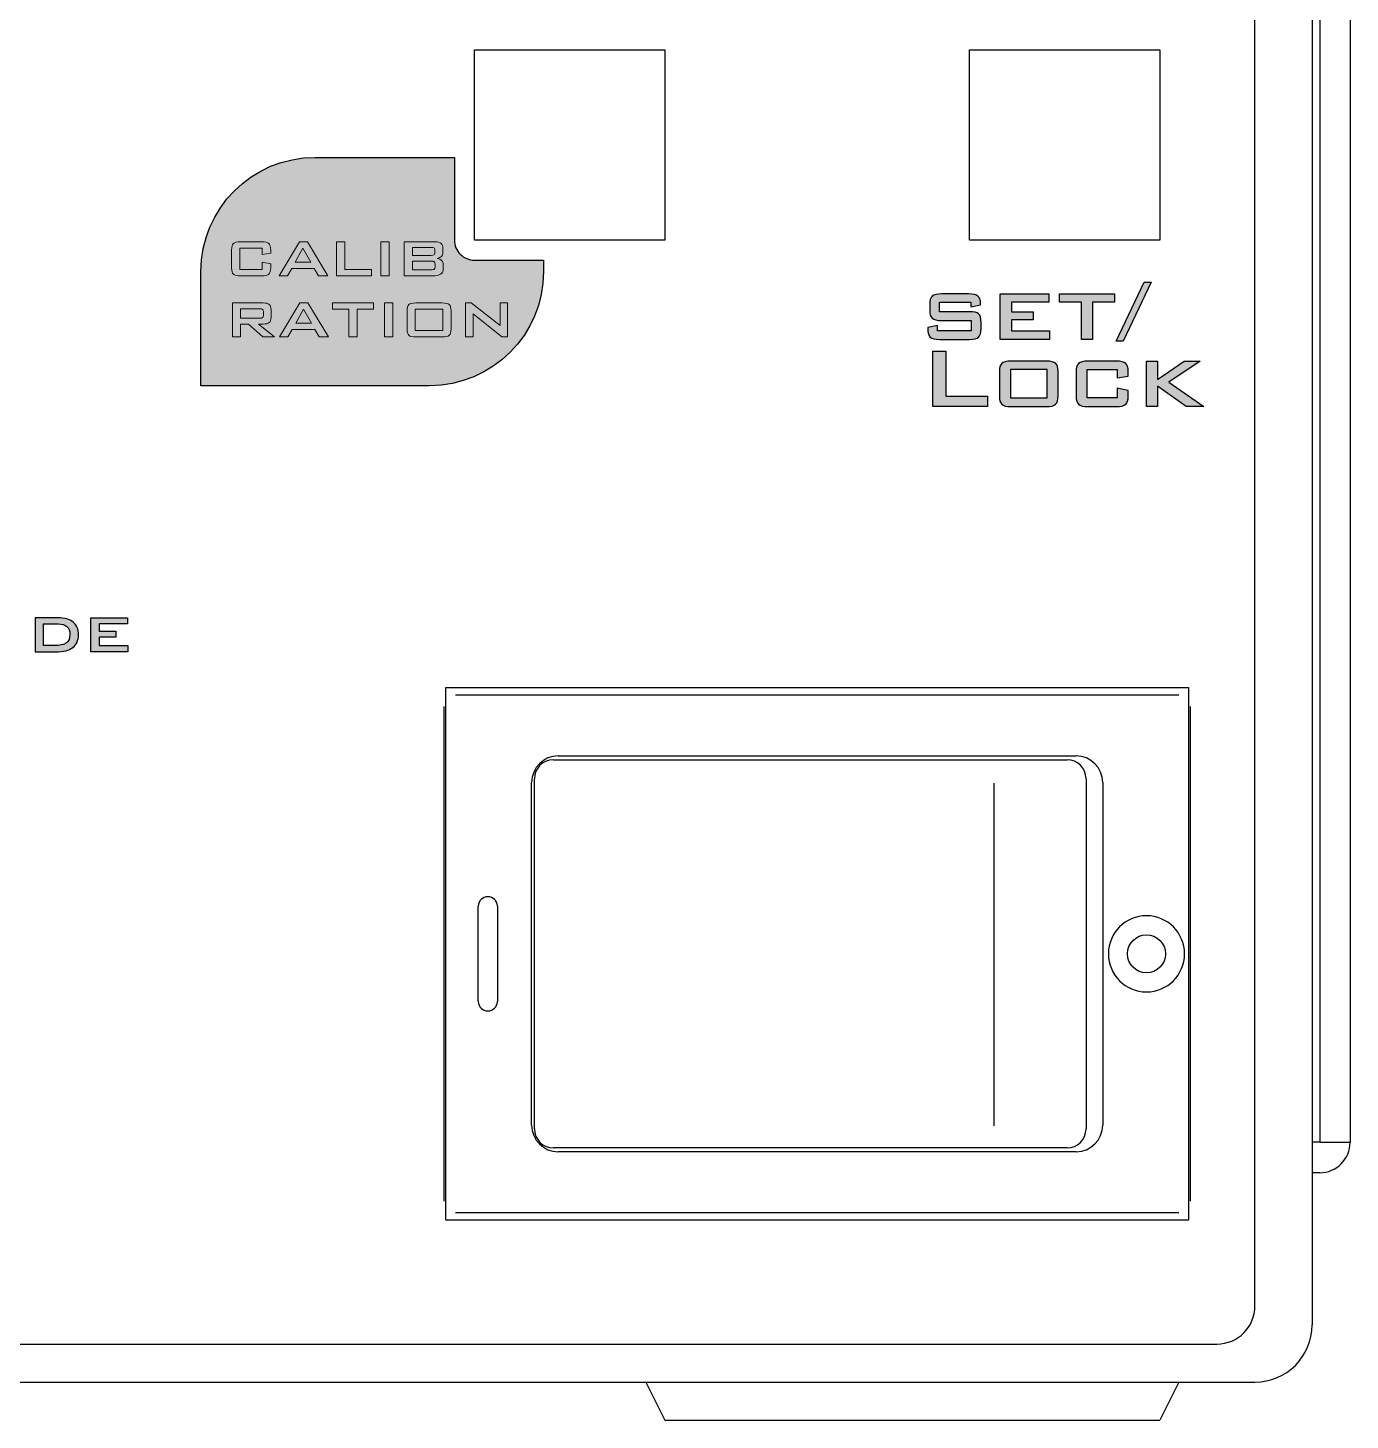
# Model space of a CAD drawing. Header units: millimetres. Extents: x 4 to 387, y 0 to 281.
# Drawn here: x 55.96 to 90.69, y 74.3 to 110.87 of the extents above; entities that cross this region are included whole.
import ezdxf

# ---------------------------------------------------------------- set-up
doc = ezdxf.new("R2010")
doc.units = ezdxf.units.MM
doc.layers.get('0').update_dxf_attribs({"lineweight": 30})

# ---------------------------------------------------------------- blocks, each defined once
blk = doc.blocks.new('A$C52B85D9B')
h = blk.add_hatch(color=256)
edge = h.paths.add_edge_path()
edge.add_spline(control_points=[(6.626, -50.374), (6.528, -50.275), (6.471, -50.14), (6.471, -50), (6.471, -50), (6.471, -47.827), (6.471, -47.827), (6.471, -47.827), (5.814, -47.827), (5.814, -47.827), (5.814, -47.827), (2.814, -47.827), (2.814, -47.827), (1.157, -47.827), (-0.186, -49.17), (-0.186, -50.827), (-0.186, -50.827), (-0.186, -53.827), (-0.186, -53.827), (-0.186, -53.827), (2.814, -53.827), (2.814, -53.827), (2.814, -53.827), (5.814, -53.827), (5.814, -53.827), (7.47, -53.827), (8.814, -52.484), (8.814, -50.827), (8.814, -50.827), (8.814, -50.528), (8.814, -50.528), (8.814, -50.528), (7.001, -50.528), (7.001, -50.528), (6.861, -50.528), (6.725, -50.472), (6.626, -50.374)], knot_values=[0, 0, 0, 0, 1, 1, 1, 2, 2, 2, 3, 3, 3, 4, 4, 4, 5, 5, 5, 6, 6, 6, 7, 7, 7, 8, 8, 8, 9, 9, 9, 10, 10, 10, 11, 11, 11, 12, 12, 12, 12], degree=3, periodic=0)
for points in [[(23.855, -52.655), (24.588, -51.108), (24.774, -51.108), (24.035, -52.655)], [(20.808, -52.61), (20.808, -51.416), (22.088, -51.416), (22.088, -51.627), (21.102, -51.627), (21.102, -51.888), (21.676, -51.888), (21.676, -52.093), (21.102, -52.093), (21.102, -52.386), (22.103, -52.386), (22.103, -52.61)], [(23.235, -51.63), (23.235, -52.61), (22.944, -52.61), (22.944, -51.63), (22.368, -51.63), (22.368, -51.416), (23.812, -51.416), (23.812, -51.63)], [(19.043, -54.374), (19.043, -52.917), (19.382, -52.917), (19.382, -54.099), (20.475, -54.099), (20.475, -54.374)], [(24.65, -54.374), (24.65, -53.18), (24.944, -53.18), (24.944, -53.663), (25.639, -53.18), (26.061, -53.18), (25.236, -53.733), (26.153, -54.374), (25.693, -54.374), (24.944, -53.835), (24.944, -54.374)], [(-3.074, -60.819), (-3.074, -59.924), (-2.114, -59.924), (-2.114, -60.082), (-2.854, -60.082), (-2.854, -60.277), (-2.423, -60.277), (-2.423, -60.431), (-2.854, -60.431), (-2.854, -60.651), (-2.103, -60.651), (-2.103, -60.819)]]:
    blk.add_hatch(color=256).paths.add_polyline_path(points)
h = blk.add_hatch(color=256)
edge = h.paths.add_edge_path()
edge.add_spline(control_points=[(20.039, -51.63), (20.039, -51.63), (19.218, -51.63), (19.218, -51.63), (19.218, -51.63), (19.218, -51.882), (19.218, -51.882), (19.218, -51.882), (19.995, -51.882), (19.995, -51.882), (20.118, -51.882), (20.2, -51.902), (20.242, -51.941), (20.284, -51.98), (20.305, -52.054), (20.305, -52.163), (20.305, -52.163), (20.305, -52.327), (20.305, -52.327), (20.305, -52.437), (20.284, -52.511), (20.24, -52.55), (20.198, -52.59), (20.116, -52.61), (19.995, -52.61), (19.995, -52.61), (19.221, -52.61), (19.221, -52.61), (19.098, -52.61), (19.014, -52.59), (18.97, -52.55), (18.927, -52.511), (18.905, -52.437), (18.905, -52.327), (18.905, -52.327), (18.905, -52.294), (18.905, -52.294), (18.905, -52.294), (19.164, -52.246), (19.164, -52.246), (19.164, -52.246), (19.164, -52.386), (19.164, -52.386), (19.164, -52.386), (20.042, -52.386), (20.042, -52.386), (20.042, -52.386), (20.042, -52.114), (20.042, -52.114), (20.042, -52.114), (19.269, -52.114), (19.269, -52.114), (19.147, -52.114), (19.064, -52.094), (19.021, -52.054), (18.978, -52.014), (18.956, -51.94), (18.956, -51.831), (18.956, -51.831), (18.956, -51.697), (18.956, -51.697), (18.956, -51.59), (18.978, -51.516), (19.021, -51.476), (19.064, -51.436), (19.147, -51.416), (19.269, -51.416), (19.269, -51.416), (19.977, -51.416), (19.977, -51.416), (20.098, -51.416), (20.18, -51.436), (20.224, -51.473), (20.269, -51.512), (20.291, -51.579), (20.291, -51.675), (20.291, -51.675), (20.291, -51.704), (20.291, -51.704), (20.291, -51.704), (20.039, -51.758), (20.039, -51.758), (20.039, -51.758), (20.039, -51.63), (20.039, -51.63)], knot_values=[0, 0, 0, 0, 1, 1, 1, 2, 2, 2, 3, 3, 3, 4, 4, 4, 5, 5, 5, 6, 6, 6, 7, 7, 7, 8, 8, 8, 9, 9, 9, 10, 10, 10, 11, 11, 11, 12, 12, 12, 13, 13, 13, 14, 14, 14, 15, 15, 15, 16, 16, 16, 17, 17, 17, 18, 18, 18, 19, 19, 19, 20, 20, 20, 21, 21, 21, 22, 22, 22, 23, 23, 23, 24, 24, 24, 25, 25, 25, 26, 26, 26, 27, 27, 27, 28, 28, 28, 28], degree=3, periodic=0)
h = blk.add_hatch(color=256)
h.paths.add_polyline_path([(21.077, -54.145), (22.039, -54.145), (22.039, -53.399), (21.077, -53.399)], flags=16)
edge = h.paths.add_edge_path()
edge.add_spline(control_points=[(20.786, -53.461), (20.786, -53.353), (20.807, -53.279), (20.849, -53.239), (20.892, -53.2), (20.974, -53.18), (21.096, -53.18), (21.096, -53.18), (22.019, -53.18), (22.019, -53.18), (22.143, -53.18), (22.225, -53.2), (22.267, -53.239), (22.309, -53.279), (22.329, -53.353), (22.329, -53.461), (22.329, -53.461), (22.329, -54.091), (22.329, -54.091), (22.329, -54.201), (22.308, -54.275), (22.265, -54.314), (22.223, -54.354), (22.141, -54.374), (22.019, -54.374), (22.019, -54.374), (21.096, -54.374), (21.096, -54.374), (20.974, -54.374), (20.892, -54.354), (20.849, -54.314), (20.807, -54.275), (20.786, -54.201), (20.786, -54.091), (20.786, -54.091), (20.786, -53.461), (20.786, -53.461)], knot_values=[0, 0, 0, 0, 1, 1, 1, 2, 2, 2, 3, 3, 3, 4, 4, 4, 5, 5, 5, 6, 6, 6, 7, 7, 7, 8, 8, 8, 9, 9, 9, 10, 10, 10, 11, 11, 11, 12, 12, 12, 12], degree=3, periodic=0)
h = blk.add_hatch(color=256)
edge = h.paths.add_edge_path()
edge.add_spline(control_points=[(23.878, -53.399), (23.878, -53.399), (23.094, -53.399), (23.094, -53.399), (23.094, -53.399), (23.094, -54.145), (23.094, -54.145), (23.094, -54.145), (23.878, -54.145), (23.878, -54.145), (23.878, -54.145), (23.878, -53.891), (23.878, -53.891), (23.878, -53.891), (24.172, -53.951), (24.172, -53.951), (24.172, -53.951), (24.172, -54.091), (24.172, -54.091), (24.172, -54.2), (24.15, -54.274), (24.107, -54.314), (24.064, -54.354), (23.982, -54.374), (23.859, -54.374), (23.859, -54.374), (23.113, -54.374), (23.113, -54.374), (22.994, -54.374), (22.912, -54.354), (22.868, -54.314), (22.825, -54.275), (22.803, -54.201), (22.803, -54.091), (22.803, -54.091), (22.803, -53.461), (22.803, -53.461), (22.803, -53.353), (22.825, -53.279), (22.867, -53.239), (22.91, -53.2), (22.992, -53.18), (23.113, -53.18), (23.113, -53.18), (23.859, -53.18), (23.859, -53.18), (23.982, -53.18), (24.065, -53.2), (24.108, -53.239), (24.15, -53.279), (24.172, -53.353), (24.172, -53.461), (24.172, -53.461), (24.172, -53.577), (24.172, -53.577), (24.172, -53.577), (23.878, -53.62), (23.878, -53.62), (23.878, -53.62), (23.878, -53.399), (23.878, -53.399)], knot_values=[0, 0, 0, 0, 1, 1, 1, 2, 2, 2, 3, 3, 3, 4, 4, 4, 5, 5, 5, 6, 6, 6, 7, 7, 7, 8, 8, 8, 9, 9, 9, 10, 10, 10, 11, 11, 11, 12, 12, 12, 13, 13, 13, 14, 14, 14, 15, 15, 15, 16, 16, 16, 17, 17, 17, 18, 18, 18, 19, 19, 19, 20, 20, 20, 20], degree=3, periodic=0)
h = blk.add_hatch(color=256)
edge = h.paths.add_edge_path(flags=16)
edge.add_spline(control_points=[(-4.323, -60.651), (-4.323, -60.651), (-4.042, -60.651), (-4.042, -60.651), (-3.888, -60.651), (-3.781, -60.629), (-3.719, -60.584), (-3.658, -60.539), (-3.628, -60.464), (-3.628, -60.358), (-3.628, -60.265), (-3.653, -60.196), (-3.704, -60.152), (-3.755, -60.106), (-3.833, -60.084), (-3.938, -60.084), (-3.938, -60.084), (-4.323, -60.084), (-4.323, -60.084), (-4.323, -60.084), (-4.323, -60.651), (-4.323, -60.651)], knot_values=[0, 0, 0, 0, 1, 1, 1, 2, 2, 2, 3, 3, 3, 4, 4, 4, 5, 5, 5, 6, 6, 6, 7, 7, 7, 7], degree=3, periodic=0)
edge = h.paths.add_edge_path()
edge.add_spline(control_points=[(-4.543, -60.819), (-4.543, -60.819), (-4.543, -59.924), (-4.543, -59.924), (-4.543, -59.924), (-3.94, -59.924), (-3.94, -59.924), (-3.767, -59.924), (-3.635, -59.962), (-3.542, -60.039), (-3.45, -60.116), (-3.403, -60.225), (-3.403, -60.368), (-3.403, -60.518), (-3.453, -60.631), (-3.55, -60.706), (-3.649, -60.781), (-3.797, -60.819), (-3.995, -60.819), (-3.995, -60.819), (-4.543, -60.819), (-4.543, -60.819)], knot_values=[0, 0, 0, 0, 1, 1, 1, 2, 2, 2, 3, 3, 3, 4, 4, 4, 5, 5, 5, 6, 6, 6, 7, 7, 7, 7], degree=3, periodic=0)
for p, q in [((29, -1), (29, -74.5)), ((29.2, -0.8), (29.2, -73.7)), ((30, -1), (30, -73.7)), ((6.5, -61.95), (25.5, -61.95)), ((6.2, -75.25), (6.2, -62.25)), ((25.8, -62.25), (25.8, -75.25)), ((9.2, -63.55), (22.8, -63.55)), ((9.074, -63.65), (22.563, -63.65)), ((8.5, -73.25), (8.5, -64.25)), ((8.574, -73.35), (8.574, -64.15)), ((20.652, -73.271), (20.652, -64.271)), ((23.063, -64.15), (23.063, -73.35)), ((23.5, -64.25), (23.5, -73.25)), ((7.1, -70), (7.1, -67.5)), ((7.6, -67.5), (7.6, -70)), ((22.563, -73.85), (9.074, -73.85)), ((29, -73.7), (29, -78.5)), ((29.2, -73.7), (29, -73.7)), ((29.2, -73.7), (30, -73.7)), ((22.8, -73.95), (9.2, -73.95)), ((29.2, -74.5), (29, -74.5)), ((25.5, -75.55), (6.5, -75.55)), ((-27.5, -80), (27.5, -80)), ((11.5, -80), (12, -81)), ((13, -80), (24, -80)), ((25.5, -80), (25, -81)), ((12, -81), (25, -81))]:
    blk.add_line(p, q)
for points in [[(12, -45), (12, -50), (7, -50), (7, -45), (12, -45)], [(12, -45), (12, -50), (7, -50), (7, -45), (12, -45)], [(25, -45), (25, -50), (20, -50), (20, -45), (25, -45)], [(25, -45), (25, -50), (20, -50), (20, -45), (25, -45)], [(23.855, -52.655), (24.588, -51.108), (24.774, -51.108), (24.035, -52.655), (23.855, -52.655)], [(20.808, -52.61), (20.808, -51.416), (22.088, -51.416), (22.088, -51.627), (21.102, -51.627), (21.102, -51.888), (21.676, -51.888), (21.676, -52.093), (21.102, -52.093), (21.102, -52.386), (22.103, -52.386), (22.103, -52.61), (20.808, -52.61)], [(23.235, -51.63), (23.235, -52.61), (22.944, -52.61), (22.944, -51.63), (22.368, -51.63), (22.368, -51.416), (23.812, -51.416), (23.812, -51.63), (23.235, -51.63)], [(19.043, -54.374), (19.043, -52.917), (19.382, -52.917), (19.382, -54.099), (20.475, -54.099), (20.475, -54.374), (19.043, -54.374)], [(21.077, -54.145), (22.039, -54.145), (22.039, -53.399), (21.077, -53.399), (21.077, -54.145)], [(24.65, -54.374), (24.65, -53.18), (24.944, -53.18), (24.944, -53.663), (25.639, -53.18), (26.061, -53.18), (25.236, -53.733), (26.153, -54.374), (25.693, -54.374), (24.944, -53.835), (24.944, -54.374), (24.65, -54.374)], [(-3.074, -60.819), (-3.074, -59.924), (-2.114, -59.924), (-2.114, -60.082), (-2.854, -60.082), (-2.854, -60.277), (-2.423, -60.277), (-2.423, -60.431), (-2.854, -60.431), (-2.854, -60.651), (-2.103, -60.651), (-2.103, -60.819), (-3.074, -60.819)]]:
    blk.add_lwpolyline(points)
at = {"lineweight": 0}
for points in [[(1.869, -50.942), (2.4, -50.047), (2.61, -50.047), (3.15, -50.942), (2.904, -50.942), (2.792, -50.745), (2.199, -50.745), (2.087, -50.942), (1.869, -50.942)], [(3.373, -50.942), (3.373, -50.047), (3.593, -50.047), (3.593, -50.774), (4.295, -50.774), (4.295, -50.942), (3.373, -50.942)], [(4.541, -50.942), (4.541, -50.047), (4.758, -50.047), (4.758, -50.942), (4.541, -50.942)], [(2.293, -50.582), (2.703, -50.582), (2.494, -50.209), (2.293, -50.582)], [(1.881, -52.546), (2.412, -51.651), (2.623, -51.651), (3.162, -52.546), (2.917, -52.546), (2.804, -52.35), (2.212, -52.35), (2.1, -52.546), (1.881, -52.546)], [(2.305, -52.186), (2.716, -52.186), (2.507, -51.813), (2.305, -52.186)], [(3.919, -51.811), (3.919, -52.546), (3.7, -52.546), (3.7, -51.811), (3.268, -51.811), (3.268, -51.651), (4.351, -51.651), (4.351, -51.811), (3.919, -51.811)], [(4.634, -52.546), (4.634, -51.651), (4.851, -51.651), (4.851, -52.546), (4.634, -52.546)], [(5.446, -52.374), (6.168, -52.374), (6.168, -51.815), (5.446, -51.815), (5.446, -52.374)], [(6.763, -52.546), (6.763, -51.651), (6.912, -51.651), (7.672, -52.245), (7.672, -51.651), (7.869, -51.651), (7.869, -52.546), (7.719, -52.546), (6.961, -51.942), (6.961, -52.546), (6.763, -52.546)]]:
    blk.add_lwpolyline(points, dxfattribs=at)
blk.add_lwpolyline([(6.25, -61.75), (25.75, -61.75), (25.75, -75.75), (6.25, -75.75)], close=True)
blk.add_circle((24.65, -68.75), 0.5)
for centre, radius, start, end in [((9.2, -64.25), 0.7, 90, 180), ((22.8, -64.25), 0.7, 0, 90), ((9.074, -64.15), 0.5, 90, 180), ((22.563, -64.15), 0.5, 0, 90), ((7.35, -67.5), 0.25, 90, 180), ((7.35, -67.5), 0.25, 0, 90), ((24.65, -68.75), 1, 90, 270), ((24.65, -68.75), 1, 0, 90), ((24.65, -68.75), 1, 270, 0), ((7.35, -70), 0.25, 180, 270), ((7.35, -70), 0.25, 270, 0), ((9.2, -73.25), 0.7, 180, 270), ((9.074, -73.35), 0.5, 180, 270), ((22.563, -73.35), 0.5, 270, 0), ((22.8, -73.25), 0.7, 270, 0), ((29.2, -73.7), 0.8, 270, 0), ((27.5, -78.5), 1.5, 270, 0)]:
    blk.add_arc(centre, radius, start, end)
for points in [[(27.5, -78), (27.5, -78), (27.5, -4), (27.5, -4)], [(26.5, -79), (27.053, -79), (27.5, -78.553), (27.5, -78)], [(-25.5, -79), (-25.5, -79), (25.5, -79), (25.5, -79)], [(25.5, -79), (25.5, -79), (26.5, -79), (26.5, -79)]]:
    blk.add_open_spline(points, degree=3)
for points, knots in [([(6.626, -50.374), (6.528, -50.275), (6.471, -50.14), (6.471, -50), (6.471, -50), (6.471, -47.827), (6.471, -47.827), (6.471, -47.827), (5.814, -47.827), (5.814, -47.827), (5.814, -47.827), (2.814, -47.827), (2.814, -47.827), (1.157, -47.827), (-0.186, -49.17), (-0.186, -50.827), (-0.186, -50.827), (-0.186, -53.827), (-0.186, -53.827), (-0.186, -53.827), (2.814, -53.827), (2.814, -53.827), (2.814, -53.827), (5.814, -53.827), (5.814, -53.827), (7.47, -53.827), (8.814, -52.484), (8.814, -50.827), (8.814, -50.827), (8.814, -50.528), (8.814, -50.528), (8.814, -50.528), (7.001, -50.528), (7.001, -50.528), (6.861, -50.528), (6.725, -50.472), (6.626, -50.374)], [0, 0, 0, 0, 1, 1, 1, 2, 2, 2, 3, 3, 3, 4, 4, 4, 5, 5, 5, 6, 6, 6, 7, 7, 7, 8, 8, 8, 9, 9, 9, 10, 10, 10, 11, 11, 11, 12, 12, 12, 12]), ([(20.039, -51.63), (20.039, -51.63), (19.218, -51.63), (19.218, -51.63), (19.218, -51.63), (19.218, -51.882), (19.218, -51.882), (19.218, -51.882), (19.995, -51.882), (19.995, -51.882), (20.118, -51.882), (20.2, -51.902), (20.242, -51.941), (20.284, -51.98), (20.305, -52.054), (20.305, -52.163), (20.305, -52.163), (20.305, -52.327), (20.305, -52.327), (20.305, -52.437), (20.284, -52.511), (20.24, -52.55), (20.198, -52.59), (20.116, -52.61), (19.995, -52.61), (19.995, -52.61), (19.221, -52.61), (19.221, -52.61), (19.098, -52.61), (19.014, -52.59), (18.97, -52.55), (18.927, -52.511), (18.905, -52.437), (18.905, -52.327), (18.905, -52.327), (18.905, -52.294), (18.905, -52.294), (18.905, -52.294), (19.164, -52.246), (19.164, -52.246), (19.164, -52.246), (19.164, -52.386), (19.164, -52.386), (19.164, -52.386), (20.042, -52.386), (20.042, -52.386), (20.042, -52.386), (20.042, -52.114), (20.042, -52.114), (20.042, -52.114), (19.269, -52.114), (19.269, -52.114), (19.147, -52.114), (19.064, -52.094), (19.021, -52.054), (18.978, -52.014), (18.956, -51.94), (18.956, -51.831), (18.956, -51.831), (18.956, -51.697), (18.956, -51.697), (18.956, -51.59), (18.978, -51.516), (19.021, -51.476), (19.064, -51.436), (19.147, -51.416), (19.269, -51.416), (19.269, -51.416), (19.977, -51.416), (19.977, -51.416), (20.098, -51.416), (20.18, -51.436), (20.224, -51.473), (20.269, -51.512), (20.291, -51.579), (20.291, -51.675), (20.291, -51.675), (20.291, -51.704), (20.291, -51.704), (20.291, -51.704), (20.039, -51.758), (20.039, -51.758), (20.039, -51.758), (20.039, -51.63), (20.039, -51.63)], [0, 0, 0, 0, 1, 1, 1, 2, 2, 2, 3, 3, 3, 4, 4, 4, 5, 5, 5, 6, 6, 6, 7, 7, 7, 8, 8, 8, 9, 9, 9, 10, 10, 10, 11, 11, 11, 12, 12, 12, 13, 13, 13, 14, 14, 14, 15, 15, 15, 16, 16, 16, 17, 17, 17, 18, 18, 18, 19, 19, 19, 20, 20, 20, 21, 21, 21, 22, 22, 22, 23, 23, 23, 24, 24, 24, 25, 25, 25, 26, 26, 26, 27, 27, 27, 28, 28, 28, 28]), ([(20.786, -53.461), (20.786, -53.353), (20.807, -53.279), (20.849, -53.239), (20.892, -53.2), (20.974, -53.18), (21.096, -53.18), (21.096, -53.18), (22.019, -53.18), (22.019, -53.18), (22.143, -53.18), (22.225, -53.2), (22.267, -53.239), (22.309, -53.279), (22.329, -53.353), (22.329, -53.461), (22.329, -53.461), (22.329, -54.091), (22.329, -54.091), (22.329, -54.201), (22.308, -54.275), (22.265, -54.314), (22.223, -54.354), (22.141, -54.374), (22.019, -54.374), (22.019, -54.374), (21.096, -54.374), (21.096, -54.374), (20.974, -54.374), (20.892, -54.354), (20.849, -54.314), (20.807, -54.275), (20.786, -54.201), (20.786, -54.091), (20.786, -54.091), (20.786, -53.461), (20.786, -53.461)], [0, 0, 0, 0, 1, 1, 1, 2, 2, 2, 3, 3, 3, 4, 4, 4, 5, 5, 5, 6, 6, 6, 7, 7, 7, 8, 8, 8, 9, 9, 9, 10, 10, 10, 11, 11, 11, 12, 12, 12, 12]), ([(23.878, -53.399), (23.878, -53.399), (23.094, -53.399), (23.094, -53.399), (23.094, -53.399), (23.094, -54.145), (23.094, -54.145), (23.094, -54.145), (23.878, -54.145), (23.878, -54.145), (23.878, -54.145), (23.878, -53.891), (23.878, -53.891), (23.878, -53.891), (24.172, -53.951), (24.172, -53.951), (24.172, -53.951), (24.172, -54.091), (24.172, -54.091), (24.172, -54.2), (24.15, -54.274), (24.107, -54.314), (24.064, -54.354), (23.982, -54.374), (23.859, -54.374), (23.859, -54.374), (23.113, -54.374), (23.113, -54.374), (22.994, -54.374), (22.912, -54.354), (22.868, -54.314), (22.825, -54.275), (22.803, -54.201), (22.803, -54.091), (22.803, -54.091), (22.803, -53.461), (22.803, -53.461), (22.803, -53.353), (22.825, -53.279), (22.867, -53.239), (22.91, -53.2), (22.992, -53.18), (23.113, -53.18), (23.113, -53.18), (23.859, -53.18), (23.859, -53.18), (23.982, -53.18), (24.065, -53.2), (24.108, -53.239), (24.15, -53.279), (24.172, -53.353), (24.172, -53.461), (24.172, -53.461), (24.172, -53.577), (24.172, -53.577), (24.172, -53.577), (23.878, -53.62), (23.878, -53.62), (23.878, -53.62), (23.878, -53.399), (23.878, -53.399)], [0, 0, 0, 0, 1, 1, 1, 2, 2, 2, 3, 3, 3, 4, 4, 4, 5, 5, 5, 6, 6, 6, 7, 7, 7, 8, 8, 8, 9, 9, 9, 10, 10, 10, 11, 11, 11, 12, 12, 12, 13, 13, 13, 14, 14, 14, 15, 15, 15, 16, 16, 16, 17, 17, 17, 18, 18, 18, 19, 19, 19, 20, 20, 20, 20]), ([(-4.543, -60.819), (-4.543, -60.819), (-4.543, -59.924), (-4.543, -59.924), (-4.543, -59.924), (-3.94, -59.924), (-3.94, -59.924), (-3.767, -59.924), (-3.635, -59.962), (-3.542, -60.039), (-3.45, -60.116), (-3.403, -60.225), (-3.403, -60.368), (-3.403, -60.518), (-3.453, -60.631), (-3.55, -60.706), (-3.649, -60.781), (-3.797, -60.819), (-3.995, -60.819), (-3.995, -60.819), (-4.543, -60.819), (-4.543, -60.819)], [0, 0, 0, 0, 1, 1, 1, 2, 2, 2, 3, 3, 3, 4, 4, 4, 5, 5, 5, 6, 6, 6, 7, 7, 7, 7]), ([(-4.323, -60.651), (-4.323, -60.651), (-4.042, -60.651), (-4.042, -60.651), (-3.888, -60.651), (-3.781, -60.629), (-3.719, -60.584), (-3.658, -60.539), (-3.628, -60.464), (-3.628, -60.358), (-3.628, -60.265), (-3.653, -60.196), (-3.704, -60.152), (-3.755, -60.106), (-3.833, -60.084), (-3.938, -60.084), (-3.938, -60.084), (-4.323, -60.084), (-4.323, -60.084), (-4.323, -60.084), (-4.323, -60.651), (-4.323, -60.651)], [0, 0, 0, 0, 1, 1, 1, 2, 2, 2, 3, 3, 3, 4, 4, 4, 5, 5, 5, 6, 6, 6, 7, 7, 7, 7])]:
    blk.add_open_spline(points, degree=3, knots=knots)
for points, knots in [([(1.426, -50.211), (1.426, -50.211), (0.839, -50.211), (0.839, -50.211), (0.839, -50.211), (0.839, -50.77), (0.839, -50.77), (0.839, -50.77), (1.426, -50.77), (1.426, -50.77), (1.426, -50.77), (1.426, -50.58), (1.426, -50.58), (1.426, -50.58), (1.647, -50.624), (1.647, -50.624), (1.647, -50.624), (1.647, -50.73), (1.647, -50.73), (1.647, -50.811), (1.63, -50.866), (1.598, -50.897), (1.566, -50.926), (1.504, -50.942), (1.412, -50.942), (1.412, -50.942), (0.853, -50.942), (0.853, -50.942), (0.763, -50.942), (0.702, -50.927), (0.669, -50.897), (0.637, -50.868), (0.62, -50.812), (0.62, -50.73), (0.62, -50.73), (0.62, -50.257), (0.62, -50.257), (0.62, -50.176), (0.636, -50.121), (0.668, -50.091), (0.7, -50.061), (0.762, -50.047), (0.853, -50.047), (0.853, -50.047), (1.412, -50.047), (1.412, -50.047), (1.504, -50.047), (1.566, -50.061), (1.599, -50.091), (1.63, -50.121), (1.647, -50.176), (1.647, -50.257), (1.647, -50.257), (1.647, -50.344), (1.647, -50.344), (1.647, -50.344), (1.426, -50.376), (1.426, -50.376), (1.426, -50.376), (1.426, -50.211), (1.426, -50.211)], [0, 0, 0, 0, 1, 1, 1, 2, 2, 2, 3, 3, 3, 4, 4, 4, 5, 5, 5, 6, 6, 6, 7, 7, 7, 8, 8, 8, 9, 9, 9, 10, 10, 10, 11, 11, 11, 12, 12, 12, 13, 13, 13, 14, 14, 14, 15, 15, 15, 16, 16, 16, 17, 17, 17, 18, 18, 18, 19, 19, 19, 20, 20, 20, 20]), ([(5.157, -50.942), (5.157, -50.942), (5.157, -50.047), (5.157, -50.047), (5.157, -50.047), (5.961, -50.047), (5.961, -50.047), (6.036, -50.047), (6.09, -50.06), (6.123, -50.087), (6.156, -50.115), (6.172, -50.159), (6.172, -50.22), (6.172, -50.22), (6.172, -50.328), (6.172, -50.328), (6.172, -50.368), (6.159, -50.402), (6.133, -50.428), (6.107, -50.454), (6.069, -50.472), (6.019, -50.481), (6.07, -50.489), (6.109, -50.508), (6.137, -50.538), (6.165, -50.568), (6.179, -50.606), (6.179, -50.651), (6.179, -50.651), (6.179, -50.766), (6.179, -50.766), (6.179, -50.824), (6.156, -50.869), (6.11, -50.897), (6.064, -50.927), (5.994, -50.942), (5.901, -50.942), (5.901, -50.942), (5.157, -50.942), (5.157, -50.942)], [0, 0, 0, 0, 1, 1, 1, 2, 2, 2, 3, 3, 3, 4, 4, 4, 5, 5, 5, 6, 6, 6, 7, 7, 7, 8, 8, 8, 9, 9, 9, 10, 10, 10, 11, 11, 11, 12, 12, 12, 13, 13, 13, 13]), ([(5.86, -50.192), (5.86, -50.192), (5.372, -50.192), (5.372, -50.192), (5.372, -50.192), (5.372, -50.404), (5.372, -50.404), (5.372, -50.404), (5.86, -50.404), (5.86, -50.404), (5.898, -50.404), (5.924, -50.399), (5.938, -50.39), (5.952, -50.38), (5.959, -50.363), (5.959, -50.34), (5.959, -50.34), (5.959, -50.255), (5.959, -50.255), (5.959, -50.232), (5.952, -50.215), (5.938, -50.206), (5.925, -50.197), (5.899, -50.192), (5.86, -50.192)], [0, 0, 0, 0, 1, 1, 1, 2, 2, 2, 3, 3, 3, 4, 4, 4, 5, 5, 5, 6, 6, 6, 7, 7, 7, 8, 8, 8, 8]), ([(5.86, -50.552), (5.86, -50.552), (5.372, -50.552), (5.372, -50.552), (5.372, -50.552), (5.372, -50.78), (5.372, -50.78), (5.372, -50.78), (5.86, -50.78), (5.86, -50.78), (5.902, -50.78), (5.93, -50.774), (5.944, -50.763), (5.959, -50.751), (5.967, -50.73), (5.967, -50.701), (5.967, -50.701), (5.967, -50.633), (5.967, -50.633), (5.967, -50.603), (5.959, -50.582), (5.944, -50.57), (5.93, -50.558), (5.902, -50.552), (5.86, -50.552)], [0, 0, 0, 0, 1, 1, 1, 2, 2, 2, 3, 3, 3, 4, 4, 4, 5, 5, 5, 6, 6, 6, 7, 7, 7, 8, 8, 8, 8]), ([(0.642, -52.546), (0.642, -52.546), (0.642, -51.651), (0.642, -51.651), (0.642, -51.651), (1.448, -51.651), (1.448, -51.651), (1.522, -51.651), (1.575, -51.664), (1.608, -51.692), (1.641, -51.719), (1.658, -51.763), (1.658, -51.825), (1.658, -51.825), (1.658, -52.035), (1.658, -52.035), (1.658, -52.096), (1.641, -52.14), (1.608, -52.167), (1.575, -52.194), (1.522, -52.207), (1.448, -52.207), (1.448, -52.207), (1.325, -52.207), (1.325, -52.207), (1.325, -52.207), (1.751, -52.546), (1.751, -52.546), (1.751, -52.546), (1.438, -52.546), (1.438, -52.546), (1.438, -52.546), (1.063, -52.207), (1.063, -52.207), (1.063, -52.207), (0.857, -52.207), (0.857, -52.207), (0.857, -52.207), (0.857, -52.546), (0.857, -52.546), (0.857, -52.546), (0.642, -52.546), (0.642, -52.546)], [0, 0, 0, 0, 1, 1, 1, 2, 2, 2, 3, 3, 3, 4, 4, 4, 5, 5, 5, 6, 6, 6, 7, 7, 7, 8, 8, 8, 9, 9, 9, 10, 10, 10, 11, 11, 11, 12, 12, 12, 13, 13, 13, 14, 14, 14, 14]), ([(1.355, -51.805), (1.355, -51.805), (0.857, -51.805), (0.857, -51.805), (0.857, -51.805), (0.857, -52.053), (0.857, -52.053), (0.857, -52.053), (1.355, -52.053), (1.355, -52.053), (1.393, -52.053), (1.419, -52.047), (1.433, -52.036), (1.447, -52.025), (1.455, -52.007), (1.455, -51.981), (1.455, -51.981), (1.455, -51.877), (1.455, -51.877), (1.455, -51.851), (1.447, -51.832), (1.433, -51.821), (1.419, -51.81), (1.393, -51.805), (1.355, -51.805)], [0, 0, 0, 0, 1, 1, 1, 2, 2, 2, 3, 3, 3, 4, 4, 4, 5, 5, 5, 6, 6, 6, 7, 7, 7, 8, 8, 8, 8]), ([(5.228, -51.862), (5.228, -51.78), (5.244, -51.725), (5.275, -51.695), (5.307, -51.666), (5.369, -51.651), (5.461, -51.651), (5.461, -51.651), (6.153, -51.651), (6.153, -51.651), (6.245, -51.651), (6.307, -51.666), (6.338, -51.695), (6.369, -51.725), (6.385, -51.78), (6.385, -51.862), (6.385, -51.862), (6.385, -52.334), (6.385, -52.334), (6.385, -52.416), (6.369, -52.472), (6.337, -52.502), (6.305, -52.531), (6.244, -52.546), (6.153, -52.546), (6.153, -52.546), (5.461, -52.546), (5.461, -52.546), (5.369, -52.546), (5.307, -52.531), (5.275, -52.502), (5.244, -52.472), (5.228, -52.416), (5.228, -52.334), (5.228, -52.334), (5.228, -51.862), (5.228, -51.862)], [0, 0, 0, 0, 1, 1, 1, 2, 2, 2, 3, 3, 3, 4, 4, 4, 5, 5, 5, 6, 6, 6, 7, 7, 7, 8, 8, 8, 9, 9, 9, 10, 10, 10, 11, 11, 11, 12, 12, 12, 12])]:
    blk.add_open_spline(points, degree=3, knots=knots, dxfattribs=at)

msp = doc.modelspace()

# ---------------------------------------------------------------- block references
msp.add_blockref('A$C52B85D9B', (60.687, 155.298))

doc.saveas('drawing.dxf')
